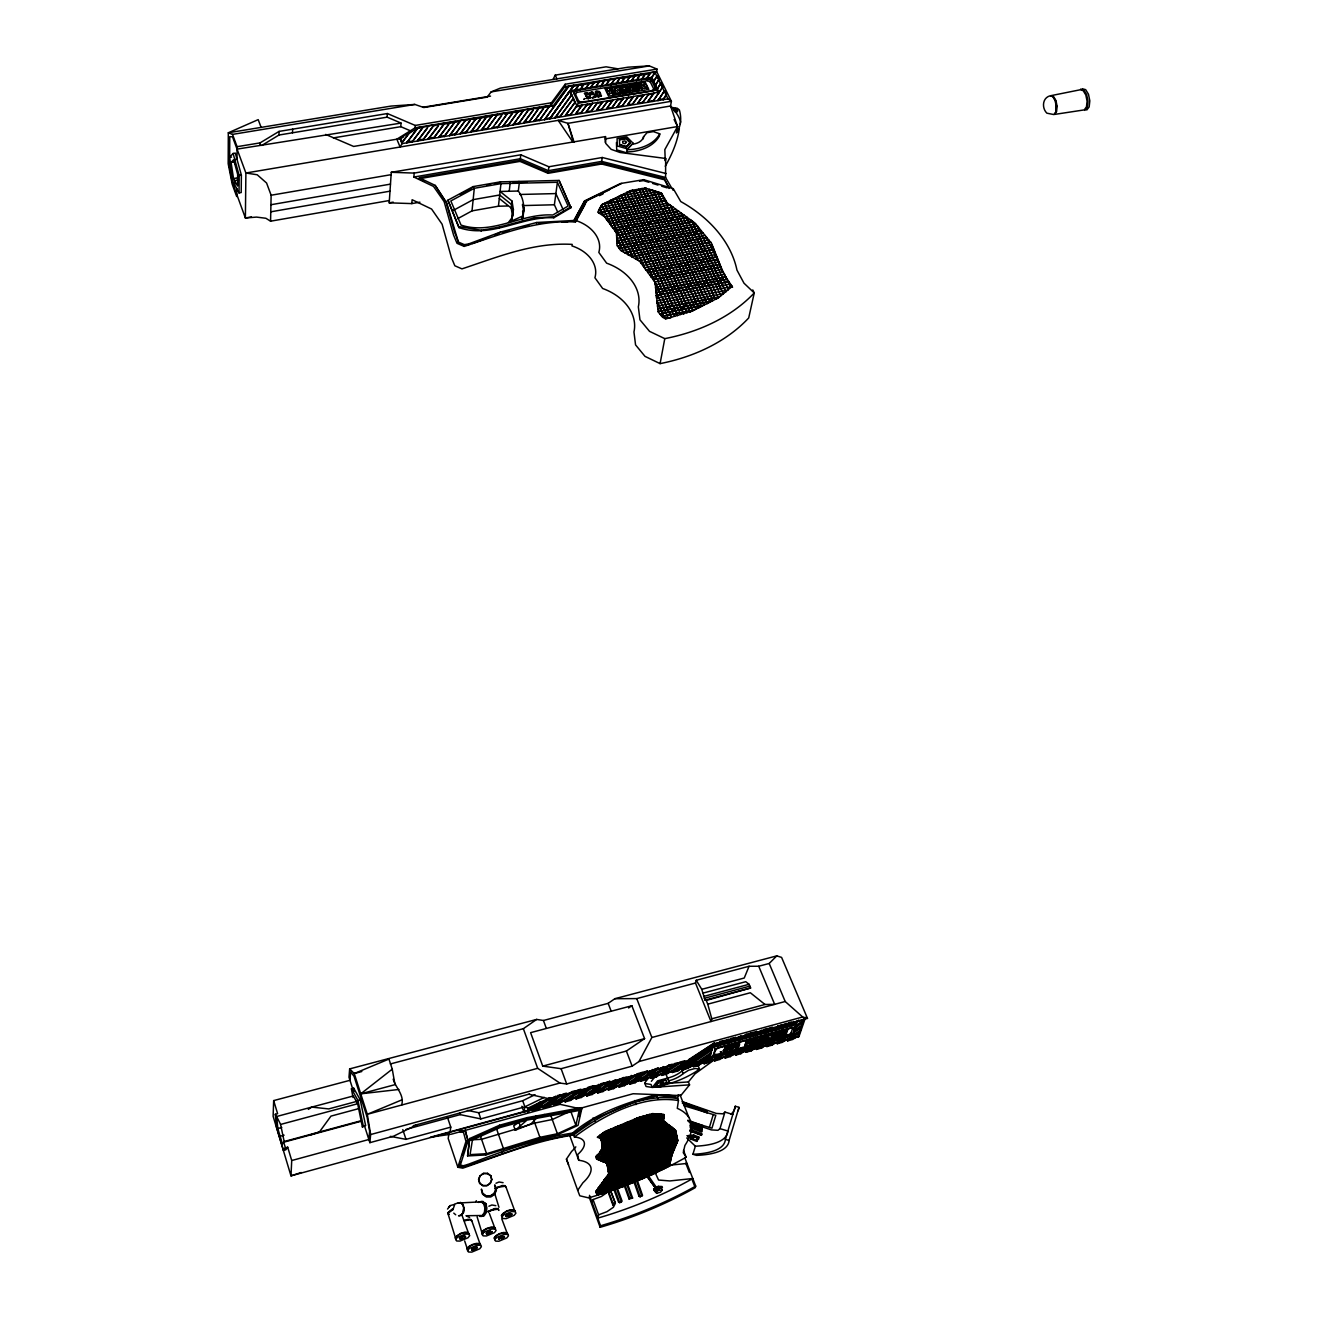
<?xml version="1.0" encoding="UTF-8"?>
<svg xmlns="http://www.w3.org/2000/svg" width="1318" height="1318" viewBox="0 0 1318 1318"><rect width="100%" height="100%" fill="white"/><g stroke="black" fill="none" stroke-linecap="round" stroke-linejoin="round"><path stroke-width="1.5" d="M234.604 184.784L234.637 180.615L238.459 179.973M234.752 163.794L234.785 159.544L236.993 159.181L237.075 146.693L232.528 134.387L228.311 132.772L228.179 163.712L232.232 184.306L236.696 196.547L236.762 188.342M239.019 192.922L239.168 175.508L233.105 153.465L235.312 153.102L241.375 175.129L241.21 192.543L239.019 192.922L232.924 181.703L229.283 157.485L233.105 153.465M772.167 1034.679C770.816 1036.063 770.091 1035.783 768.246 1035.833M755.165 1039.951L757.158 1038.419L757.932 1040.643M260.025 145.31L260.074 142.888L279.07 131.405L387.377 113.546L415.236 125.441L551.468 102.755L565.158 84.253L657.023 69.096L656.628 71.485L671.389 101.272L670.565 106L677.567 126.544L676.431 132.97C681.192 126.166 681.637 117.73 679.363 109.938L677.188 108.224L670.631 107.302M270.569 221.193L271.129 195.229L266.582 183.021L257.208 174.767L245.889 173.004L232.512 136.808L229.76 136.693L229.596 167.617L232.248 181.983L245.379 217.981L256.532 217.091L265.89 218.277L270.569 221.193L389.354 200.517M261.738 145.458L278.971 135.029L279.07 131.405M292.53 132.788L292.629 129.164M581.551 102.145L577.399 100.992L581.551 102.145L653.349 90.711L655.277 87.993L652.081 90.365M301.229 1172.509L290.981 1175.854L291.723 1160.532L368.809 1139.51L369.633 1131.388L367.063 1116.939L354.015 1076.229L350.637 1071.995L349.962 1080.315L273.666 1100.596L273.123 1116.28L290.981 1175.854L543.691 1106.56M696.777 1141.404L697.502 1138.126L693.696 1136.627L691.307 1136.759L690.616 1138.999L696.777 1141.404L697.502 1138.126M237.059 149.115L401.034 123.085L400.787 126.676L411.216 131.141M698.441 1138.225L698.375 1139.625L698.804 1137.039L693.713 1135.062L690.517 1135.226L690.154 1136.413L693.35 1136.248L698.441 1138.225L698.804 1137.039M689.858 1131.058L701.357 1135.342L701.67 1133.727L690.154 1129.444M690.204 1125.523L701.621 1129.79L701.934 1128.159L690.5 1123.908M701.357 1135.342L701.67 1133.727M701.621 1129.79L701.934 1128.159M682.114 1101.733L707.14 1111.568L684.042 1102.935M646.726 88.635C649.807 89.245 642.36 78.965 644.173 86.032M401.034 123.085L387.13 117.154L387.377 113.546M609.888 89.871L609.937 90.497M688.144 1137.055L692.625 1137.912L688.886 1135.441M419.931 202.181L411.826 203.598L389.205 202.84L391.281 172.296L605.489 136.594L605.703 143.365L611.157 149.346L620.02 152.476L665.672 158.473L665.574 177.469L672.065 188.655M400.194 138.192L401.842 143.118L409.832 132.195L400.194 138.192L402.056 143.613L400.095 147.006L396.85 139.197L353.636 146.446L325.661 134.42M417.987 127.714L406.735 142.838L417.987 127.714L423.325 126.825L412.122 141.932L423.325 126.825M415.236 125.441L415.055 127.846L396.85 139.197L400.145 139L403.357 136.99M615.358 92.408L615.522 93.957L616.692 93.43M411.826 203.598L412.122 199.726L431.596 209.051L442.107 224.225L451.448 257.636L454.842 265.775L461.943 268.872C497.693 257.043 533.576 242.117 572.193 244.39L571.979 245.922A35.471 26.047 8.3 0 1 594.912 277.752L602.639 288.477A50.331 37.514 8.9 0 1 633.958 331.971L635.556 344.888L645.013 356.371L660.087 363.62A180.105 130.68 9 0 0 748.706 317.951L754.242 292.942L752.759 289.927M585.554 203.615L575.406 222.001C536.475 219.678 500.263 234.588 464.183 246.417L457.016 243.303L453.59 235.131L444.133 201.621L433.523 186.415L413.885 177.04L414.182 173.086L520.791 154.799L548.865 166.76L602.26 157.501L666.249 173.564M434.001 125.029L422.847 140.12L434.001 125.029L428.663 125.918L417.493 141.026L427.361 128.307M712.692 1044.218L807.489 1018.386L781.59 957.395L776.78 955.88L614.863 998.715L608.158 1003.344L543.444 1020.494L536.657 1019.424L349.649 1068.898L348.99 1077.234L352.911 1089.525M428.663 125.918L416.587 128.736L406.554 134.996M444.644 123.266L433.556 138.324L444.644 123.266L439.322 124.139L428.202 139.214L438.037 126.528M439.322 124.139L433.935 125.836M455.27 121.487L444.248 136.528L455.27 121.487L449.965 122.376L438.91 137.418L448.664 124.749M669.182 187.469L664.058 178.655L601.782 163.004L548.206 172.328L520.149 160.368L419.19 177.749L435.171 185.377L446.11 202.198L455.072 233.846M588.866 97.367L585.587 95.67M460.575 120.597L449.586 135.622L460.575 120.597L465.88 119.724L454.908 134.733L465.88 119.724M446.11 202.198L435.171 185.377M447.939 200.171L458.994 227.619C491.284 238.871 521.467 215.954 553.807 217.783L570.908 207.75L559.079 180.434L500.428 181.851L473.08 186.612L447.939 200.171L458.994 227.619M476.441 117.961L465.551 132.937L476.441 117.961L471.169 118.834L460.229 133.826L469.883 121.207M455.715 234.835L458.746 243.27L446.209 201.193M416.867 1124.798L393.555 1136.198L369.864 1142.673L370.638 1134.551L367.31 1114.303L354.245 1073.544L349.649 1068.898M471.169 118.834L465.798 120.515M487.001 116.198L476.16 131.157L487.001 116.198L481.729 117.071L470.856 132.047L480.444 119.444M458.845 242.265L464.381 244.67L464.282 245.675L460.592 244.061M472.981 187.617L473.08 186.612M468.631 244.884L468.73 243.896L500.922 231.919L536.723 222.495L573.841 220.485L584.681 200.83L620.448 183.531L643.827 179.66M457.692 218.673L472.009 210.88L474.299 188.293L500.955 183.647L557.399 182.279L568.157 206.02L552.802 215.015C521.483 213.005 492.289 235.461 461.036 225.081L450.838 200.946L474.299 188.293M492.273 115.309L481.449 130.268L492.273 115.309L497.529 114.435L486.737 129.378L497.529 114.435M647.319 80.678L647.517 78.849L651.636 80.579L650.252 81.914L647.319 80.678L576.922 92.359L575.505 94.286L578.602 100.909M1055.866 111.766L1056.41 106.461L1055.224 100.662L1052.785 96.593L1050.018 95.835C1042.241 97.911 1041.698 108.175 1046.887 113.183L1053.807 114.551L1056.146 111.503L1055.537 100.728L1053.164 96.791M712.231 1049.952L711.835 1048.947L682.609 1068.585L683.004 1069.573L712.231 1049.952L712.61 1046.327L720.122 1042.538L719.727 1041.533L723.252 1040.577M481.218 231.293L481.317 230.304L499.308 227.075L534.515 217.832L553.939 216.795L571.04 206.761M492.026 128.489L502.784 113.562L508.04 112.689L497.314 127.599L508.04 112.689M502.784 113.562L497.446 115.226M518.518 110.943L507.842 125.82L518.518 110.943L513.279 111.816L502.586 126.709L512.01 114.172M500.313 182.856L500.428 181.851M472.009 210.88L498.435 206.218L500.955 183.647M499.209 228.08L499.308 227.075M500.922 231.919L495.123 235.016M523.74 110.069L513.114 124.93L523.74 110.069L528.979 109.196L518.369 124.057L528.979 109.196M401.693 1105.011C404.61 1095.011 395.68 1087.877 393.192 1079.162M509.704 182.625L509.819 181.62M509.209 191.258L510.115 183.433M739.365 1045.19C739.843 1047.892 732.759 1049.721 734.801 1046.047M511.994 201.044L513.394 209.611L512.57 216.597L511.186 208.046L511.994 201.044L500.082 191.472L518.32 191.028C524.482 199.38 524.828 210.023 522.241 219.727M513.394 209.611L511.417 221.49L512.982 213.104L511.582 204.554L499.687 194.982L473.146 199.644L453.392 210.353M539.408 107.45L528.864 122.277L539.408 107.45L534.185 108.323L523.608 123.167L532.933 110.679M424.429 181.291L419.108 178.754L520.033 161.373L520.149 160.368M413.885 177.04L520.313 158.737L520.791 154.799M518.831 182.395L518.962 181.406M518.32 191.028L519.259 183.202M662.707 87.004L652.97 101.404L662.707 87.004L660.862 83.265L657.072 89.229L655.227 85.505L659.016 79.558L657.171 75.834L653.399 81.782L651.586 78.091L655.293 72.029L651.718 77.301L569.903 90.843L549.771 118.768L573.857 85.472L568.717 86.313L544.565 119.641L568.717 86.313M534.185 108.323L528.88 109.987M524.02 207.717L522.043 219.595L523.592 211.209L522.455 204.389M549.82 105.704L539.326 120.515L549.82 105.704L544.614 106.577L534.103 121.404L543.362 108.933M452.832 1209.94L454.891 1204.026L457.593 1203.054L481.218 1201.818L483.722 1203.944L484.925 1207.98L484.398 1212.395L482.306 1215.493L466.374 1215.723M463.639 1208.227L463.129 1212.362L461.201 1215.245M534.383 218.837L534.515 217.832M551.468 102.755L551.155 105.143L415.055 127.846L416.587 128.736M536.591 223.483L536.723 222.495M571.666 94.599L554.993 117.895L571.551 95.39L569.903 90.843L573.264 90.81L569.887 90.975M520.033 161.373L548.074 173.317L548.206 172.328M520.313 158.737L548.354 170.681L548.865 166.76M764.242 1037.266L762.463 1038.452M560.298 116.215L573.429 98.356L560.298 116.215L555.092 117.088M565.158 84.253L564.845 86.626L551.155 105.143L553.247 105.918L566.921 87.4L568.602 87.12M565.504 115.341L575.192 102.129L565.504 115.341L570.71 114.468L578.454 103.232L656.38 90.217L658.918 92.968M557.662 212.05L554.384 204.768L557.399 182.279M553.807 217.783L553.939 216.795M559.079 180.434L570.908 207.75M571.551 95.39L569.804 91.634L573.857 85.472L549.771 118.768L569.903 90.843L572.819 91.222L578.454 103.232M570.71 114.468L576.971 105.918L569.903 90.843M584.138 83.775L580.085 89.937L584.138 83.775L573.758 86.263M575.9 113.595L582.144 105.045L575.9 113.595L581.09 112.722L587.301 104.188L581.09 112.722M584.401 93.446L586.164 93.792M584.022 99.476L584.895 98.422L583.825 99.377M584.517 93.249L588.405 93.166L589.772 96.115M586.032 96.461L587.169 96.214M588.339 98.685L586.213 98.372M587.12 97.977L588.882 97.301M585.571 95.736L587.564 94.188M589.162 83.726L594.402 82.078L591.354 86.889M586.263 111.849L592.474 103.315L586.263 111.849L591.436 110.976L597.631 102.458L591.436 110.976M588.767 97.614L586.741 97.944M589.377 94.945L590.382 96.889M589.953 96.527L590.217 97.927M645.309 87.779L645.441 86.757L646.71 88.701M595.884 96.016L595.917 97.219L592.079 97.73L594.056 96.889M591.798 92.013L593.281 92.425L590.662 93.875L594.039 93.973L595.967 95.736M592.079 97.73L593.874 97.631M575.406 222.001L586.708 200.369L621.717 183.433M595.505 93.018L596.56 95.176M595.39 93.034L595.472 91.535M663.827 1117.895L599.476 1135.655L663.761 1117.713L663.629 1119.295L597.894 1137.45M664.025 1116.494L602.507 1133.645L664.025 1116.494L664.223 1115.077L606.049 1131.305M597.12 91.074L599.426 91.486L600.365 93.199M599.525 81.238L595.505 87.383L599.525 81.238L604.649 80.382L600.629 86.527L604.649 80.382M598.767 92.062L596.906 91.963M598.949 96.049L596.51 92.458M596.609 110.119L602.771 101.601L596.609 110.119L601.782 109.246L607.928 100.728L601.782 109.246M599.13 92.952L599.987 94.682M600.019 94.814L599.855 96M448.894 1133.612L448.186 1138.488L457.857 1167.254L462.799 1168.16C499.275 1155.622 535.24 1140.63 573.676 1135.029C601.898 1113.875 641.339 1092.54 677.699 1098.602L678.457 1100.546L677.287 1108.356A120.927 45.339 -21.2 0 1 684.915 1145.424L683.251 1152.657L686.134 1157.237A179.759 69.096 -21.4 0 1 588.569 1197.864L579.772 1195.788L577.696 1190.335L566.443 1159.099L571.584 1151.454A47.448 18.155 -20.9 0 0 575.834 1146.858M573.692 221.473L584.681 200.83M601.321 96.247L600.382 93.133M450.031 1132.244L450.772 1127.121L447.494 1117.417M586.477 201.934L586.708 200.369M608.405 90.711L606.692 89.673L607.219 91.37M614.863 78.701L610.86 84.83L614.863 78.701L609.756 79.541L606.725 84.352M606.939 108.373L613.068 99.871L606.939 108.373L612.096 107.516L618.191 99.015L612.096 107.516M609.657 93.331C609.311 92.59 609.41 98.026 607.219 91.304M609.888 89.921L610.547 89.047M611.486 92.655L613.381 94.55L610.531 89.113M611.107 87.878L605.061 88.833L608.554 96.214L614.633 95.143L611.124 87.828M612.129 87.696L618.29 86.626L621.799 93.99L615.638 95.028L612.129 87.647L618.29 86.626M548.354 170.681L601.667 161.406L602.26 157.501M605.242 142.344L605.489 136.594M548.074 173.317L601.634 164.009L601.782 163.004M677.699 1098.602L678.292 1094.665M615.325 92.804L615.292 90.958M615.967 87.878L614.814 89.13M616.462 90.58L617.532 91.519M616.593 93.183L619.213 92.82M599.871 208.195L602.952 215.048L599.871 208.195L598.883 209.99L664.569 198.227M622.047 81.815L625.045 77.021L580.612 85.126M620.811 92.688L616.478 88.191M601.7 204.933L611.519 226.136M617.236 106.643L623.332 98.158L617.236 106.643L622.376 105.786L628.439 97.301L622.376 105.786M621.075 83.149L625.045 77.021M620.762 92.968L619.394 92.935M622.327 90.711L620.959 88.075M602.342 214.57L667.386 203.302L661.57 193.219L644.963 188.112L630.828 190.533L601.881 204.619L597.729 212.214L604.764 216.877L669.989 205.015L667.106 205.526M622.64 89.196C621.289 87.021 627.368 87.4 621.701 87.054M603.726 215.477L616.445 232.825L614.962 230.617L687.288 217.486L614.962 230.617M622.87 93.825L619.361 86.461L624.518 85.604L628.06 92.968L622.887 93.776M623.249 90.645L623.678 91.552M624.798 90.299C621.734 89.525 626.857 88.059 626.363 91.173M457.857 1167.254L465.962 1141.404L463.557 1132.524L459.62 1131.536M607.219 202.016L633.019 257.372M624.122 91.766C625.951 92.54 622.294 91.09 622.656 89.146M623.628 92.342L625.819 92.326M606.461 219.183L672.872 207.091L606.461 219.183L608.142 221.506L675.722 209.315L718.343 297.852L715.559 299.137L670.417 205.328L715.542 299.285M626.38 91.107L625.803 92.375M661.554 1094.665L675.541 1095.999L676.019 1097.235L658.028 1095.522L635.144 1101.782L593.446 1119.229L573.116 1134.254L539.161 1141.24L463.804 1167.007L459.966 1166.298L459.998 1162.097M627.665 86.098L630.037 87.894M459.966 1166.298L468.071 1140.778L465.139 1130.267L468.071 1140.778M630.136 76.18L626.182 82.293L630.136 76.18L635.227 75.34L632.228 80.118M610.992 200.056L657.402 191.785L661.043 192.906L712.725 300.718L658.11 311.592L711.358 301.278M629.065 90.777L627.154 86.691M630.317 91.156L629.394 88.751L632.393 91.041M629.098 92.787L625.572 85.423L631.388 84.451L634.93 91.815L629.114 92.738M630.218 86.626L630.004 85.505L630.992 85.983M627.516 104.913L633.563 96.445L627.516 104.913L632.64 104.056L638.67 95.588L632.64 104.056M612.804 199.298L645.54 269.3M629.015 90.86L630.317 91.09M609.872 223.665L678.638 211.242L609.872 223.665L613.265 228.294L684.404 215.411L613.265 228.294M630.416 88.224L630.218 86.56M611.486 225.889L681.488 213.467M639.345 90.168L636.264 90.019C629.707 76.46 639.312 92.622 636.347 87.598M635.77 86.494L635.045 84.929M618.389 196.58L674.536 316.304M626.297 146.858L630.334 142.641L626.066 138.324L619.46 139.461L619.575 144.898L626.297 146.858L630.334 142.641M619.361 195.987L652.081 190.303M636.264 90.019L637.187 90.415M627.253 148.852L617.318 145.952L617.071 138.538L626.791 136.858L633.101 143.217L627.253 148.852L626.627 152.806L616.709 149.906L616.445 142.492M469.719 1138.521L467.577 1155.952L485.798 1154.947L539.606 1138.455L557.432 1134.782L578.042 1125.358L581.749 1108.899L581.287 1107.647L527.085 1117.648L499.538 1125.226L469.719 1138.521L467.577 1155.952M637.698 84.368C634.288 84.138 641.273 89.805 637.253 89.443M640.301 74.5L636.347 80.612L640.301 74.5L645.375 73.66L641.438 79.772L645.375 73.66M639.263 90.003L638.933 86.807M616.495 232.973L690.154 219.727M637.764 103.183L643.761 94.731L637.764 103.183L642.887 102.326L648.868 93.875L642.887 102.326M616.643 237.224L623.546 251.936M643.761 86.197C638.093 79.657 642.805 91.321 645.243 87.894M616.692 238.36L695.624 223.961M623.958 193.878L680.747 314.524M616.956 243.468L699.364 228.525M626.758 151.932A40.973 28.732 9.2 0 0 659.379 136.034L659.758 133.843A41.006 28.732 9.2 0 1 627.104 149.725L633.101 143.217M629.74 191.753L646.808 188.54L627.681 192.066M621.289 250.634L704.982 235.395M646.512 78.932L650.433 72.82L655.293 72.029M647.995 101.47L653.959 93.034L647.995 101.47L653.102 100.613M651.586 78.091L569.804 91.634L573.857 85.472M643.266 138.802L643.629 136.611L647.006 132.69L653.399 131.602L659.758 133.843M635.622 189.71L692.955 310.751L665.919 318.89L662.723 317.358L658.143 311.888L655.095 282.299L639.543 261.112L620.663 250.436L617.022 245.445L616.478 232.676M655.227 85.505L659.016 79.558M679.363 128.472C677.419 141.982 671.966 154.453 665.26 166.266M657.171 75.834L654.305 80.497M638.769 189.182L695.822 309.17L694.009 310.092L661.9 316.386L659.939 313.865L704.306 304.87L649.099 189.232L652.097 190.154M628.291 254.819L604.451 203.236L628.258 254.802L708.771 239.843M657.072 89.229L660.862 83.265M664.552 90.728L658.061 100.547L664.552 90.728L666.397 94.468L663.168 99.69L666.397 94.468M645.095 188.161L646.808 188.54M635.358 258.723L712.066 244.654M638.884 260.733L713.038 247.141M653.085 190.451L707.091 303.568L653.085 190.451L657.056 191.687L709.941 302.003L707.123 303.437M642.657 265.544L714.999 252.084M644.42 267.752L715.971 254.572M665.672 158.473L665.26 160.812L664.832 149.593L677.567 126.544L674.091 119.51M669 188.458L664.058 178.655M663.201 196.036L600.431 207.255L601.733 204.784M649.626 274.869L718.953 261.903M680.22 124.007L680.615 121.783A51.946 36.443 9.4 0 0 670.598 106.181M654.964 281.986L722 269.515M673.004 190.253L673.284 188.688L643.53 179.61M655.804 289.976L725.971 276.862L655.804 289.976L655.557 287.308L724.686 274.276M656.051 292.662L727.305 279.185L656.051 292.662L655.952 291.608L668.177 317.819M656.298 295.347L728.623 281.64L656.298 295.347L656.512 298.165L729.974 284.095C739.678 296.616 718.705 268.065 721.457 268.213L711.572 243.435L695.047 223.088L667.419 203.153M657.072 303.404L727.833 290.075M657.435 306.089L723.516 293.617M659.939 313.865L702.692 305.677M680.862 213.005L720.88 295.677M661.9 316.386L694.009 310.092M772.2 1035.025L771.228 1037.892M660.087 363.62L664.783 338.644A181.95 130.993 9 0 0 754.242 292.942L743.978 283.172L736.96 270.108A127.401 93.512 9.4 0 0 680.763 201.555L673.284 188.688M670.236 314.656L615.621 197.799L671.389 317.341L665.162 318.528L671.389 317.341M550.018 1097.63L532.11 1109.855L532.472 1110.86L550.38 1098.652L550.018 1097.63L527.925 1108.109L527.348 1111.156L523.905 1111.98L524.877 1106.84L522.719 1100.711L535.042 1094.698M697.519 226.103L616.808 240.98L697.519 226.103L728.36 289.532M537.414 1105.258L537.052 1104.253L540.034 1102.21L540.396 1103.232L527.777 1111.832L527.925 1108.109L524.877 1106.84L480.806 1118.9L460.18 1114.616L406.059 1129.361M686.942 312.893L629.51 191.176M691.093 311.575L718.442 297.802L732.281 286.303M705.987 236.597L730.831 287.489M615.045 89.888L615.341 91.354M698.655 307.737L641.948 188.49L698.655 307.737L701.473 306.303M701.308 305.941L645.112 188.013M720.798 267.06L653.118 279.614L720.897 267.043M723.236 271.854L655.277 284.77L655.095 282.299M732.116 286.533L656.759 300.85M738.706 1044.202L737.767 1046.887L735.444 1047.448M575.867 1125.292L579.195 1110.464L527.085 1120.102L500.247 1127.483L472.437 1139.889L470.065 1154.617L486.54 1153.711L539.902 1137.335L557.382 1133.744L575.867 1125.292L570.694 1111.09M579.228 1116.791L581.287 1107.647M595.818 1191.653L597.054 1189.94L655.985 1172.69L669.643 1125.605L601.848 1144.584L604.863 1131.701L602.507 1133.645M600.678 1160.565L608.109 1130.234L600.761 1160.746L677.386 1138.966L677.716 1140.35L602.672 1161.504L677.716 1140.35M592.227 1202.889L593.051 1199.561L601.42 1196.447L607.779 1192.065M670.335 1165.145L600.333 1185.047L597.927 1194.388L603.858 1192.806L621.107 1124.995M597.993 1194.569L600.398 1185.228L670.565 1165.227L669.841 1164.041L601.535 1183.449L669.906 1164.206M624.337 1123.644L606.939 1191.999L600.909 1193.976L604.402 1179.61L603.99 1180.401L670.467 1161.537L603.99 1180.401M617.878 1126.346L607.631 1167.88L674.519 1148.966L607.565 1167.715M593.051 1199.561L598.586 1214.817L597.746 1218.129A174.882 65.933 -21.5 0 0 692.79 1178.523L669.808 1180.944L658.572 1180.038L655.145 1172.608M604.254 1191.637L603.858 1192.806M684.8 1157.814L695.706 1186.101L695.229 1187.683A174.997 65.472 -21.5 0 1 600.135 1227.305L600.53 1225.773L589.492 1195.327M630.795 1120.943L612.969 1190.006L609.954 1191.011L627.483 1122.606M640.268 1117.697L637.072 1118.323L618.982 1188.029L615.967 1189.017L634.024 1119.592M613.348 1204.454L613.068 1205.542L608.702 1193.63L608.982 1192.543L613.348 1204.454L614.781 1201.604L610.547 1190.484M637.187 1118.059L618.982 1188.029M621.997 1187.04L640.35 1116.972L621.997 1187.04L625.045 1185.854L643.431 1116.115L625.029 1185.525M626.149 1185.393L596.56 1193.647L628.142 1184.569L646.528 1115.259L649.626 1114.418L631.223 1183.284L634.304 1181.999L652.707 1113.595L638.719 1117.417L605.176 1131.454L597.318 1137.236C606.214 1138.95 602.59 1153.003 596.115 1156.413M634.238 1181.834L652.707 1113.595L664.19 1114.616L663.399 1120.827L599.987 1138.208L663.432 1120.679L675.64 1130.514L599.657 1151.85L675.574 1130.35M637.385 1180.73L655.491 1113.842L637.385 1180.73L596.148 1192.526L635.638 1181.455M643.497 1177.979L661.043 1114.336L643.563 1178.16L640.482 1179.445L658.275 1114.089L663.827 1114.583L646.644 1176.875L595.967 1191.505M696.234 980.279L701.769 989.324L705.064 1000.164L706.25 1000.444L707.766 1004.168L711.802 1018.814L711.012 1021.532L695.492 983.03L696.234 980.279L749.069 966.275L758.723 966.242L769.185 963.474L776.78 955.88M649.659 1175.409L664.667 1121.684L649.725 1175.59L652.805 1174.305L666.99 1123.447L601.354 1141.866L667.04 1123.677M655.985 1172.69L669.363 1125.391M659.329 1170.779L598.075 1188.21L659.181 1171.01L671.669 1127.154M662.344 1169.428L673.893 1128.735L662.344 1169.428L664.898 1168.127L599.245 1186.81L598.141 1188.375M677.205 1137.912L598.767 1159.807L677.007 1137.17L668.72 1166.183L665.541 1167.814L675.854 1131.585L598.339 1153.547M801.789 1024.086L803.65 1018.682L804.029 1019.77L795.051 1027.002L715.246 1048.799L712.61 1046.327L709.908 1057.81L698.837 1065.224L693.565 1066.674L693.186 1065.685L710.287 1054.202L710.682 1055.191L693.565 1066.674M715.246 1048.799L712.758 1057.151L709.908 1057.81L793.518 1034.91L796.698 1023.394M745.988 1040.231L790.718 1028.024L794.507 1028.6L792.546 1028.551L790.981 1033.147L788.411 1034.861L716.448 1054.565L715.888 1056.295L713.219 1055.603L715.921 1049.457L714.784 1050.347L718.475 1047.744L744.225 1040.709M689.248 1122.524L711.407 1129.905L717.981 1130.317L719.99 1128.636L727.882 1131.025A170.829 41.632 18.5 0 1 695.36 1146.199L692.922 1154.271L696.497 1155.359A171.076 41.22 18.5 0 0 729.101 1140.465L738.97 1107.351L735.279 1106.23A170.17 42.851 18.5 0 1 730.93 1114.237M719.99 1128.636L724.949 1112.079L732.824 1114.468M692.922 1154.271A171.043 41.22 18.5 0 0 725.394 1139.345L735.279 1106.23M721.572 1051.682L720.221 1051.83L721.391 1051.797M709.397 1127.401L713.269 1114.55L715.806 1115.325L711.951 1128.175L687.897 1120.992M693.35 1136.248L693.713 1135.062M690.616 1138.999L693.004 1138.884L693.696 1136.627M724.192 1049.523C724.076 1048.502 730.04 1047.612 724.636 1047.448M728.211 1047.48L727.865 1048.766M727.882 1049.079L727.075 1050.018M731.358 1045.52L730.04 1046.13M734.999 1045.882L735.131 1044.976M735.477 1047.513L737.075 1044.4M739.431 1045.026L739.645 1043.708L737.388 1043.856M744.917 1045.932L746.548 1040.792C765.099 1032.323 738.986 1057.695 746.565 1040.874L752.792 1039.177M746.021 1044.976L746.779 1042.752M747.273 1043.592L745.988 1044.91M748.064 1041.236L748.805 1042.653L749.909 1041.352M749.53 1042.917L747.784 1043.592M750.815 1040.38L751.787 1040.182L749.744 1043.938M749.777 1044.004L749.942 1042.736M750.683 1043.872L751.046 1042.176M752.199 1044.021L753.814 1038.798L760.124 1037.085L758.493 1042.291L752.166 1043.938M754.588 1040.775L755.132 1039.869M755.016 1040.017L753.863 1041.83M755.543 1041.22L756.631 1040.792L755.807 1040.429M752.858 1042.999L757.125 1041.912M766.516 1035.338L764.868 1040.561L759.58 1042.011L761.211 1036.788L766.532 1035.421L761.211 1036.788M760.98 1039.82L761.211 1040.792L763.468 1040.248M761.129 1039.605L761.639 1037.76M762.035 1039.49L762.002 1040.363L763.089 1039.902M762.43 1038.386L762.199 1039.227M761.87 1040.281L762.282 1038.749M764.391 1037.184L765.297 1036.64L762.825 1037.068M763.484 1040.314L764.901 1038.123L763.007 1038.584M767.587 1035.042L765.939 1040.264L771.854 1038.568L773.551 1033.427L767.587 1035.042L773.584 1033.493M768.213 1035.75L767.092 1038.848M767.076 1039.243L768.279 1037.958M768.674 1037.414L770.552 1038.37M774.622 1036.113L774.309 1037.052L775.083 1033.856M777.702 1036.261L775.116 1037.151M776.22 1034.3L775.972 1035.207M777.851 1033.856L775.742 1036.558L775.956 1035.124M778.46 1035.371L779.416 1032.356L777.653 1033.79M779.861 1036.376L781.59 1031.22L787.769 1029.539L781.623 1031.302L779.861 1036.376L786.055 1034.762L787.769 1029.539M781.936 1032.389C782.941 1030.132 783.716 1034.63 784.902 1031.796M781.327 1034.35L781.014 1035.619L782.118 1031.978M781.969 1034.992L782.233 1034.02M783.09 1031.665L783.502 1032.637M784.226 1033.674L782.266 1034.103M782.925 1034.35L783.864 1034.086M784.935 1031.862L786.451 1030.66M786.582 1031.22L784.968 1034.597L784.902 1033.345M786.418 1031.368L786.055 1032.95M795.051 1027.002L792.184 1035.404L793.518 1034.91L793.106 1033.938M793.996 1031.302L800.883 1026.722L801.295 1027.71L794.408 1032.291L794.902 1028.666L795.314 1029.655L802.201 1025.058L802.695 1021.434L795.808 1026.03L796.22 1027.002L803.123 1022.406M800.883 1026.722L798.576 1035.602L792.761 1039.457L787.587 1040.874L787.176 1039.902L799.07 1031.994L798.576 1035.602M786.335 1036.409L776.829 1042.752L777.241 1043.724L782.414 1042.307L800.388 1030.346L801.295 1027.71M797.291 1037.134L798.955 1036.574L805.578 1017.364M462.239 1154.865L467.626 1139.493M732.429 1046.937L729.216 1046.871M490.181 1183.169L491.762 1179.363M480.032 1175.607L478.549 1179.396L479.67 1183.399L482.833 1185.722L486.935 1185.722L490.378 1183.383L491.845 1179.594L490.724 1175.59M478.632 1179.626L480.23 1175.854M707.156 1111.074L683.778 1103.1M749.069 966.275L744.242 978.022L701.769 989.324M590.233 97.878L588.339 98.751M778.444 1035.305L777.735 1036.327M691.934 1138.587L692.691 1136.973M553.016 79.475L555.207 75.142L606.082 66.823L617.977 68.833M633.612 1180.879L638.983 1196.233L640.169 1196.826L642.476 1195.228L637.154 1179.874M624.287 1185.656L629.114 1199.067L629.674 1197.98L632.607 1198.062L627.829 1184.651M613.595 1188.704L618.554 1202.098L619.74 1202.691L622.063 1201.093L617.154 1187.683M370.638 1134.551L559.853 1083.05L566.691 1083.989L632.146 1066.147L638.966 1061.534L651.866 1037.497L785.198 1001.499L802.678 1016.985L807.489 1018.386M646.232 1175.64L657.435 1190.681L658.011 1189.742L647.83 1174.981M775.791 1035.141L776.582 1033.23L775.116 1033.938M731.292 1049.095L728.936 1049.655L729.727 1049.128M763.122 1039.968L763.419 1038.798M781.936 1034.91L780.981 1035.553M755.593 1039.358L757.553 1038.815M577.696 1190.335L582.918 1182.757A47.777 17.809 -20.9 0 0 578.734 1160.268L577.663 1154.535A34.762 13.213 -21 0 0 574.401 1136.989L573.676 1135.029M730.996 1046.047L730.123 1046.92M730.221 1046.657L731.358 1046.657M361.05 1120.745L284.177 1141.52L282.447 1143.975L277.818 1128.554L276.665 1116.494L353.158 1096.016M646.644 78.141L650.433 72.82M631.388 80.662L635.227 75.34M601.535 95.901L598.125 96.873L595.802 93.809M619.954 77.861L615.967 83.99L618.867 79.986M273.666 1100.596L277.604 1113.661L275.314 1114.27L276.566 1127.335L283.485 1150.449L285.396 1147.83L287.703 1147.204L291.723 1160.532M753.352 1042.274L752.94 1043.213M605.868 84.896L609.756 79.541M287.703 1147.204L285.792 1149.823L283.485 1150.449M589.278 82.919L585.241 89.08L588.19 85.06M590.48 87.433L594.402 82.078M575.043 89.986L579.014 84.616M574.945 90.794L577.91 86.757M454.364 1204.438L450.048 1205.657L447.527 1209.067M448.005 1213.071L452.519 1209.413M461.91 1214.982L468.664 1233.681L467.676 1232.363L464.529 1232.264L460.41 1233.434L455.353 1237.487L447.906 1213.367L452.552 1209.611M448.73 1207.453L450.048 1205.657M601.601 1183.613L602.804 1182.015L670.154 1162.871M605.193 1178.803L670.763 1160.186L605.143 1178.621L606.412 1177.188L671.06 1158.851M607.549 1175.392L671.356 1157.501L607.614 1175.574C611.14 1174.041 605.324 1160.664 607.021 1164.173L676.332 1144.617M475.749 1201.555L476.375 1200.731M511.812 217.997L508.468 222.445L522.472 216.103M495.584 123.777L501.515 115.918M1084.928 110.382L1087.317 107.219L1087.993 101.173L1086.642 94.583L1083.824 89.97L1080.612 89.113M465.023 1237.8L465.336 1236.07L461.811 1236.235L459.57 1238.475L460.196 1239.184M1086.757 110.053L1089.162 106.89L1089.821 100.843L1088.487 94.253L1085.67 89.657L1082.44 88.8M657.023 69.096L649.313 65.9L628.06 67.185L500.28 88.158L491.153 91.898L487.182 97.104L423.852 107.532L414.824 104.435L391.034 106.083L228.311 132.772L258.196 119.641L261.129 127.401M468.187 1249.859L467.198 1248.574L468.747 1246.564L472.206 1244.587L476.276 1243.418L479.39 1243.5L480.345 1244.802L471.926 1221.226L471.02 1220.007L468.005 1219.743M482.783 1233.697L481.828 1232.379L483.393 1230.337L486.886 1228.36L490.971 1227.19L494.085 1227.289L495.041 1228.607L489.34 1213.367M471.976 1250.238L472.091 1248.607L477.067 1247.174L475.188 1249.761M471.547 1249.662L473.788 1247.882L477.429 1247.965M488.022 1234.109L486.012 1233.368L488.385 1231.473L492.207 1231.589L487.808 1233.697M501.598 1214.998L506.722 1210.912L510.824 1209.759L513.938 1209.875L514.86 1211.226L506.145 1187.502L505.041 1186.068L502.24 1185.936M506.409 1216.712L505.815 1215.987L508.204 1214.076L511.944 1214.422M505.997 1216.102L511.532 1213.812M502.158 1238.426L498.501 1238.656L504.201 1236.284L502.29 1238.871M499.39 1237.866L499.11 1239.348M401.908 142.311L409.832 132.195M648.571 1077.959L644.667 1082.935L646.034 1086.477L652.179 1087.416L689.561 1084.846L688.408 1081.93L695.031 1073.824L714.751 1059.524M651.356 1081.304L655.623 1075.9M689.561 1084.846L680.78 1095.571L633.101 1093.742L579.245 1108.586L560.101 1104.336L451.497 1134.139L430.376 1137.22L532.587 1109.212M729.249 1046.953L729.431 1046.607A11.582 4.547 -22.4 0 0 730.007 1046.064M746.812 1042.818L748.262 1041.154M662.147 1190.17L660.466 1192.197L656.595 1193.301L655.079 1189.874L658.506 1187.946L661.339 1188.078L662.147 1190.17L659.297 1190.039L655.87 1191.983M761.672 1037.843L762.99 1036.854M353.323 1095.966L357.656 1103.743L362.368 1126.956L365.564 1125.292L360.226 1099.822L353.718 1088.207L351.445 1088.816L352.977 1097.482M362.368 1126.956L365.564 1125.292M520.528 1126.709L518.962 1122.277L513.707 1125.803L515.272 1130.234L526.261 1120.712M536.854 1117.812L531.105 1123.793L515.272 1130.234M231.078 162.394L233.632 159.742L237.668 174.404L237.569 186.019L233.517 178.556L231.078 162.394L235.148 161.719M732.857 1047.695L731.243 1048.766M749.283 1043.23L747.949 1043.84M737.124 1043.889L735.312 1044.894M673.696 110.663L675.524 108.719M733.467 1047.826L733.385 1046.459M757.85 1041.994L757.718 1039.589M724.949 1112.079L722.939 1113.825L716.366 1113.446L682.79 1101.799M398.942 1089.459L360.753 1093.825L392.253 1069.145L388.942 1059.062L354.245 1073.544L361.824 1071.518M733.236 1048.189L731.325 1049.161M459.537 1165.03L463.376 1165.738L467.61 1164.552C501.812 1151.537 536.344 1138.703 572.655 1133.002C596.131 1112.87 626.198 1102.738 655.656 1094.813M574.401 1136.989C602.623 1115.835 642.08 1094.5 678.457 1100.546M599.542 1135.819L601.321 1134.287L600.415 1138.093M736.268 1044.136L737.849 1043.691M724.653 1047.53L728.08 1046.706M390.359 1063.955L523.361 1028.683L536.657 1019.424M628.571 1007.99L631.866 1005.733L644.584 1038.633L626.38 1051.039L561.106 1068.7L542.736 1066.114L530.61 1032.653L631.866 1005.733M529.078 1109.674L535.503 1105.291M542.456 1105.028L537.563 1108.356L537.925 1109.377L532.472 1110.86M548.963 1100.579L553.857 1097.251M537.925 1109.377L555.85 1097.153L555.488 1096.148M543.378 1107.878L561.32 1095.67L560.941 1094.648L543.016 1106.856L543.378 1107.878L548.832 1106.379L566.773 1094.171L566.394 1093.166L562.77 1094.154M551.731 1103.15L556.608 1099.822M561.501 1096.494L564.763 1094.27M575.472 1090.678L571.847 1091.666L553.906 1103.874L554.268 1104.879L559.705 1103.397L577.663 1091.189L577.284 1090.184L580.909 1089.195M554.268 1104.879L572.21 1092.688L577.663 1091.189M581.09 1089.805L564.763 1100.892L565.142 1101.897L570.562 1100.415L588.52 1088.223L588.141 1087.218L593.561 1085.735L593.94 1086.74L575.982 1098.932L575.604 1097.927L593.561 1085.735M565.142 1101.897L583.1 1089.706L588.52 1088.223M578.355 1093.858L583.248 1090.53M481.185 1174.832L483.475 1173.284L487.644 1173.498M481.268 1175.063L483.558 1173.514M490.296 1183.136L486.853 1185.492L482.75 1185.492M582.655 1095.324L585.917 1093.116M592.457 1088.684L597.351 1085.357M575.982 1098.932L581.386 1097.449L599.361 1085.258L598.982 1084.253M586.79 1095.966L604.764 1083.775L604.385 1082.77L586.428 1094.961L586.79 1095.966L592.194 1094.484L610.168 1082.309L609.789 1081.287L606.198 1082.276M595.093 1091.255L599.987 1087.943M604.896 1084.615L609.789 1081.287M615.572 1080.826L615.193 1079.821L597.202 1091.996L597.581 1093.001L615.572 1080.826L624.172 1077.366M609.13 1086.098L615.671 1081.666M597.581 1093.001L602.969 1091.535L620.959 1079.343M591.041 1093.578L607.977 1089.047L624.337 1077.976M607.977 1089.047L608.339 1090.052L626.347 1077.877L631.734 1076.411L631.338 1075.406M621.519 1082.045L626.429 1078.717M608.339 1090.052L613.727 1088.586L631.734 1076.411M635.078 1075.043L618.702 1086.098L619.081 1087.103L624.452 1085.637L642.459 1073.462L642.08 1072.473L635.523 1076.888M619.081 1087.103L637.105 1074.944L642.459 1073.462M624.452 1085.637L624.073 1084.632L628.983 1081.32M629.806 1084.17L647.83 1071.995L647.435 1071.007L629.427 1083.165L629.806 1084.17L635.144 1082.704L653.184 1070.545L652.789 1069.541L647.879 1072.852M638.044 1079.491L641.322 1077.284M640.499 1081.238L658.522 1069.079L658.143 1068.074L640.103 1080.233L640.499 1081.238L645.82 1079.771L663.86 1067.613L663.481 1066.608L660.203 1068.832M650.367 1075.455L655.277 1072.144M672.361 1064.186L668.803 1065.158L650.779 1077.317L651.158 1078.305L656.479 1076.855L674.536 1064.697L674.141 1063.708L677.683 1062.736M651.158 1078.305L669.198 1066.163L674.536 1064.697M662.657 1071.435L667.583 1068.124M677.814 1063.346L661.405 1074.401L661.801 1075.389L667.106 1073.939L685.162 1061.781L684.767 1060.792L679.462 1062.242L679.857 1063.247L661.801 1075.389M688.391 1059.804L714.405 1042.983L714.817 1043.988L672.411 1072.473L672.015 1071.485L714.405 1042.983M679.001 1068.898L685.722 1064.384M690.764 1060.99L697.486 1056.476M702.527 1053.098L705.888 1050.841M672.411 1072.473L677.716 1071.023L720.122 1042.538L714.817 1043.988M685.805 1064.582L679.017 1068.947L713.005 1047.316L728.557 1039.128M723.203 1043.428L723.598 1044.433L730.732 1039.638L725.427 1041.088L718.294 1045.866L717.898 1044.877L714.372 1045.833M691.209 1064.911L696.168 1061.583M683.004 1069.573L688.293 1068.124L711.456 1052.571M728.492 1041.994L735.609 1037.217L736.021 1038.205L728.887 1042.983L728.492 1041.994L724.966 1042.95M703.186 1061.056L707.931 1057.876M738.047 1037.678L740.897 1035.767L741.309 1036.755L734.175 1041.55L733.764 1040.545M726.086 1046.986L724.884 1047.283M713.203 1056.443L703.713 1062.786L704.109 1063.774L709.381 1062.341L720.452 1054.927M735.526 1040.067L739.052 1039.111L746.186 1034.333L756.73 1031.467L757.125 1032.455L749.991 1037.233L749.58 1036.245L756.73 1031.467M704.109 1063.774L715.18 1056.361M748.608 1034.811L751.458 1032.9L751.853 1033.889L746.581 1035.322L739.447 1040.1L739.052 1039.111M712.148 1059.227L708.985 1061.352L709.381 1062.341M715.312 1057.118L718.475 1054.993M751.853 1033.889L744.719 1038.666L744.324 1037.678M723.73 1053.56L714.241 1059.903L714.636 1060.891L719.875 1059.458L730.963 1052.044L730.551 1051.056M714.636 1060.891L725.707 1053.477L725.312 1052.489M759.119 1031.945L761.985 1030.033L762.397 1031.022L755.247 1035.8L754.835 1034.811M734.225 1050.677L724.735 1057.036L725.131 1058.024L730.37 1056.575L741.441 1049.177L741.045 1048.189M760.091 1033.378L767.241 1028.6L767.653 1029.589L760.502 1034.366L760.091 1033.378L756.598 1034.333M308.297 1109.394L311.723 1107.104L328.709 1108.916L356.75 1101.387M725.131 1058.024L736.202 1050.611L735.806 1049.622M734.719 1052.423L729.958 1055.603L730.37 1056.575M768.987 1028.122L772.48 1027.167L772.892 1028.155L765.758 1032.933L765.346 1031.945L770.585 1030.511L781.228 1024.794M735.592 1055.141L746.68 1047.744L746.285 1046.756L735.197 1054.153L735.592 1055.141L740.815 1053.708L751.903 1046.311M786.451 1023.361L778.147 1026.722L770.997 1031.5L770.585 1030.511M742.001 1051.665L745.164 1049.556M783.386 1025.305L776.236 1030.066L775.824 1029.094M755.148 1044.943L745.642 1051.303L746.037 1052.275L751.26 1050.841L762.348 1043.444M777.554 1028.617L786.764 1023.839M746.037 1052.275L757.142 1044.877M754.028 1047.761L757.191 1045.635M793.42 1021.466L793.831 1022.455L786.681 1027.216L786.269 1026.244M765.577 1042.093L756.054 1048.436L756.466 1049.425L761.672 1047.991L772.76 1040.594M788.016 1025.766L797.209 1021.005M756.466 1049.425L767.57 1042.027M804.062 1019.671L799.054 1021.022L791.904 1025.799L791.492 1024.811M766.022 1043.84L769.185 1041.731M775.956 1039.259L766.45 1045.586L766.862 1046.574L772.051 1045.141L783.139 1037.76L782.744 1036.772M766.862 1046.574L777.949 1039.177L777.538 1038.189M777.982 1039.935L781.146 1037.826M777.241 1043.724L788.329 1036.327L787.917 1035.355M787.587 1040.874L799.482 1032.983M795.248 1036.558L792.349 1038.485L798.955 1036.574M689.199 1062.407L720.122 1042.538M667.732 1078.042A15.206 5.964 -22 0 0 682.065 1070.891L686.217 1068.321M668.803 1080.793A15.223 5.947 -22 0 0 683.136 1073.643L688.671 1070.216L695.179 1068.437L699.529 1069.129L698.441 1066.394L694.092 1065.685L687.601 1067.465M703.268 993.031L745.757 981.696L749.085 984.299L750.617 987.989L706.25 1000.444M662.328 1084.73L665.293 1083.034M665.755 1080.183L659.049 1082.029L656.15 1085.686L661.043 1086.098L666.776 1082.193M669.231 1081.88L667.435 1078.157L657.534 1080.875L653.267 1086.279L660.499 1086.889L669.231 1081.88L665.508 1073.181M495.98 1183.267L499.028 1181.999L503.081 1182.674M452.371 1209.034L447.708 1212.791L448.911 1214.273M495.156 1188.441L502.207 1185.525L505.091 1185.656L505.947 1186.925M495.403 1188.787L498.566 1186.974M495.354 1189.017L498.616 1187.156L505.288 1186.233M488.863 1206.234L491.861 1204.981L495.848 1205.657M488.039 1211.39L494.975 1208.507L497.825 1208.606L498.698 1209.858M488.286 1211.72L495.024 1208.919L497.792 1209.018L498.879 1210.418M488.22 1211.967L491.433 1210.138L498.023 1209.183M463.458 1238.689L464.957 1237.305M510.132 1213.532L506.557 1215.015M507.595 1216.333L511.153 1214.85M490.296 1230.93L486.754 1232.412M475.6 1247.141L472.091 1248.607M653.646 1188.918L658.242 1186.332L662.015 1186.513L662.443 1187.617L658.654 1187.436L654.074 1190.022L655.03 1191.785L653.646 1188.918L654.074 1190.022M460.41 194.389L471.185 188.589M675.64 1130.514L677.781 1140.795L671.768 1155.276L669.808 1163.992L670.5 1165.063L652.855 1174.074L622.936 1186.546L598.57 1194.553L596.724 1194.108L595.769 1191.521L608.603 1173.992L671.669 1156.15L608.669 1174.157M656.496 1190.484L657.418 1188.951L658.011 1189.742M524.877 1106.84L544.301 1097.367M528.304 1109.13L540.396 1103.232M584.549 201.819L609.559 189.71M599.361 195.69L603.051 193.911M726.712 1050.314L723.285 1050.775M723.071 1050.973L723.879 1050.561M568.849 1111.931L552.258 1119.526L534.811 1123.051L519.556 1127.928M712.939 1047.151L717.898 1044.877M470.164 1139.806L499.983 1126.495L527.546 1118.916L581.749 1108.899M402.303 1099.69L367.31 1114.303L537.678 1068.321L559.853 1083.05M725.559 1048.716L726.762 1048.222M730.65 1045.767L733.533 1044.943L732.857 1045.668M725.51 1050.248L726.449 1049.095M594.056 96.955L595.077 95.786L594.336 94.814M472.421 243.484L489.456 237.141M598.586 1214.817L606.988 1211.67L613.364 1207.304L615.407 1203.285L610.152 1189.775M776.351 1036.245L775.528 1036.426M596.593 91.107L595.604 91.354M309.994 1135.095L319.401 1131.997L330.966 1116.115L359.04 1108.553M728.936 1049.655L730.567 1049.293M515.733 1129.147L481.597 1139.312L471.317 1139.839M729.76 1049.21L731.21 1048.683M473.277 1250.189L475.057 1249.299M463.689 1235.757L460.295 1237.52M463.854 1236.037L459.455 1238.129M629.114 1199.067L632.607 1198.062M638.983 1196.233L642.476 1195.228M500.939 1236.976L504.563 1237.075M464.2 1220.402L467.956 1219.331L470.839 1219.43L471.729 1220.666M464.397 1220.979L468.154 1219.908M607.219 1165.409L675.656 1145.902L607.153 1165.244L607.433 1166.644L675.129 1147.517M607.829 1169.115L673.86 1150.252L607.763 1168.934L608.043 1170.335L673.317 1151.866M608.241 1171.57L672.658 1153.135L608.175 1171.389L608.438 1172.789L672.048 1154.568M669.577 1125.424L601.848 1144.584M676.167 1132.986L596.972 1155.062L676.101 1132.821L676.431 1134.221L596.049 1156.232L596.576 1159.082L606.857 1163.168M676.678 1135.457L596.329 1157.863L676.678 1135.457L676.941 1136.693L596.84 1159.033M635.062 1118.949L653.959 1113.891L652.772 1113.776M657.583 1114.04L625.375 1123.002L657.649 1114.204L655.557 1114.023M640.416 1117.137L643.497 1116.297M584.846 94.105L585.703 93.875M746.07 1037.2L749.58 1036.245M713.005 1047.316L797.11 1024.383M467.429 1110.366L478.681 1112.738L522.719 1100.711M760.156 1037.151L753.814 1038.798M763.237 1036.838L764.308 1036.591M776.401 1033.263L775.445 1033.427M779.449 1032.422L778.246 1032.669M731.029 1046.113L732.824 1045.586M737.108 1044.482L738.739 1044.284M723.681 1049.639L726.202 1049.177M757.899 1040.413L758.179 1041.319M557.3 1095.637L560.941 1094.648M600.794 1083.758L604.385 1082.77M647.435 1071.007L636.709 1073.939L637.105 1074.944M654.568 1069.046L658.143 1068.074M723.911 1050.644L725.477 1050.182M688.358 1060.578L548.931 1098.718L528.963 1094.27M550.38 1098.652L555.85 1097.153M561.32 1095.67L566.773 1094.171M593.94 1086.74L599.361 1085.258M604.764 1083.775L610.168 1082.309M647.83 1071.995L653.184 1070.545M658.522 1069.079L663.86 1067.613M679.857 1063.247L685.162 1061.781M390.375 1136.363L405.993 1139.362L450.772 1127.121M536.525 1108.125L542.406 1106.51M560.101 1101.667L565.999 1100.052M571.897 1098.438L575.834 1097.35M579.755 1096.279L585.653 1094.665M547.332 1105.555L568.387 1099.904M571.172 1099.031L577.35 1097.334M587.251 1094.615L581.024 1096.444L581.386 1097.449M612.969 1087.564L620.893 1085.389M624.073 1084.632L630.795 1082.671M646.627 1078.338L664.947 1073.429M666.727 1072.934L685.278 1067.844L685.673 1068.832M689.66 1066.641L728.211 1056.08M729.727 1055.553L738.673 1053.197M739.612 1052.835L761.26 1047.019L761.672 1047.991M762.99 1046.541L769.91 1044.647M771.261 1044.153L780.289 1041.797M782.002 1041.319L790.619 1038.963M631.124 1082.753L617.104 1086.032M634.996 1081.683L640.812 1080.085M638.966 1061.534L802.678 1016.985M730.32 1038.65L733.846 1037.694M763.732 1029.556L767.241 1028.6M788.197 1022.883L791.673 1021.944M413.275 1125.687L529.572 1094.006M736.021 1038.205L741.309 1036.755M757.125 1032.455L762.397 1031.022M767.653 1029.589L772.892 1028.155M793.831 1022.455L788.609 1023.872L781.459 1028.65L781.047 1027.661M711.802 1018.814L765 1004.481L774.671 1004.349L758.723 966.242M280.124 1136.248L284.095 1135.177M542.736 1066.114L644.584 1038.633M360.885 1121.321L283.7 1142.195L285.396 1147.83M704.306 998.303L749.86 986.144M705.064 1000.164L750.617 987.989M360.753 1093.825L395.005 1084.665L392.253 1069.145M707.766 1004.168L750.337 992.751L765 1004.481M351.445 1088.816L357.936 1100.431L360.226 1099.822M276.665 1116.494L280.586 1124.435L357.59 1103.759M277.818 1128.554L281.788 1127.483M703.565 996.457L749.085 984.299M614.863 998.715L636.742 998.599L695.492 983.03M502.801 232.38L508.764 230.815M522.686 227.141L528.65 225.576M726.564 1046.805L727.421 1046.574M731.391 1046.739L733.418 1046.541M457.939 1203.235L460.476 1202.675M478.698 1202.049L481.696 1201.406L484.332 1203.647L485.617 1207.914L485.04 1212.593L482.833 1215.871L479.851 1216.498M478.401 1202.428L482.965 1201.406L486.49 1204.949M458.565 1215.806L461.432 1215.064L463.31 1212.263L463.804 1208.26L462.519 1204.454M459.076 1215.789L461.695 1215.245L463.639 1212.346L464.134 1208.227L463.03 1204.454L460.707 1202.477M481.103 1216.481L484.101 1215.855L486.309 1212.576L486.886 1207.914L485.601 1203.647M464.381 244.67L468.73 243.896M270.767 211.819L389.996 191.176M251.441 216.926L245.379 217.981L245.889 173.004L671.389 101.272L668.045 98.866L662.575 87.795M486.639 185.228L490.543 184.553M494.464 183.877L498.369 183.186M389.205 202.84L393.209 202.148M271.129 195.229L391.133 174.668M605.143 138.95L677.567 126.544M619.394 139.873L626.001 138.736L630.268 143.052M270.915 204.735L390.474 184.125M676.941 110.119L674.75 109.476M675.178 112.129L677.419 111.733L677.32 110.037L675.03 109.378M639.51 181.241L643.365 180.599L648.851 182.279M406.801 142.031L412.172 141.125M417.542 140.219L422.913 139.329M428.268 138.423L433.622 137.517M438.976 136.627L444.314 135.721M449.652 134.831L454.974 133.925M460.295 133.036L465.616 132.146M470.938 131.24L476.243 130.35M481.531 129.461L486.82 128.571M492.108 127.681L497.397 126.792M502.669 125.902L507.941 125.029M513.196 124.139L518.452 123.249M523.707 122.376L528.963 121.487M534.202 120.613L539.424 119.724M544.663 118.851L549.886 117.977M658.209 99.756L663.3 98.899M402.056 143.613L668.045 98.866M239.168 175.508L241.375 175.129M233.517 178.556L237.421 177.897M670.565 106L567.943 123.348L558.173 120.366L572.655 141.734M333.388 137.896L400.787 126.676M611.058 93.578L610.053 93.562M229.283 157.485L231.474 157.122M598.108 96.066L599.328 96.033M633.315 90.942L632.459 91.239M441.036 124.65L460.493 121.404M472.849 119.345L492.191 116.116M504.448 114.056L523.658 110.86M535.833 108.817L547.975 106.791M549.721 106.511L553.247 105.918M576.971 105.918L659.049 92.178L651.718 77.301M576.856 106.709L582.029 105.835M587.202 104.979L592.359 104.106M597.515 103.249L602.655 102.392M607.812 101.519L612.936 100.662M618.076 99.806L623.2 98.949M628.324 98.092L633.431 97.235M638.555 96.379L643.645 95.522M648.736 94.665L653.827 93.825M232.528 134.387L414.824 104.435M491.153 91.898L649.313 65.9M422.781 107.285L490.543 96.115M278.971 135.029L387.13 117.154M621.536 78.372L650.301 73.627M237.075 146.693L260.074 142.888M586.164 92.952L587.004 92.837M592.836 94.418L590.53 94.731L589.591 93.314A11.104 7.727 8.4 0 0 589.723 92.622L591.815 91.947M669.775 1165.194L686.975 1163.448M666.776 1083.396L688.408 1081.93M538.551 223.385L544.4 223.055M561.979 222.116L567.844 221.786M519.902 194.471L555.883 193.581L563.297 209.99M498.435 206.218L507.512 205.987M522.538 205.592L554.384 204.768M513.361 182.543L526.854 182.213M483.574 1173.597L487.528 1173.58L490.609 1175.837L491.614 1179.495M475.452 1246.861L477.067 1247.174M473.376 1250.271L471.712 1249.81M463.854 1236.251L465.715 1236.894M461.613 1239.217L459.916 1238.755M391.281 172.296L414.182 173.086M593.232 94.451L594.319 94.88M586.708 93.825L587.548 94.253M644.914 1083.511L651.043 1084.467L652.179 1087.416M459.092 226.63L481.317 230.304M598.866 96.939L597.664 96.56M466.144 1215.839L469.636 1217.503M601.667 161.406L665.574 177.469M601.634 164.009L663.893 179.643M459.982 1130.136L465.584 1131.552M714.537 1054.07L716.448 1054.565M684.157 1105.802L713.269 1114.55M676.809 109.526L674.668 109.888L676.875 110.531L676.892 109.114M790.718 1028.024L792.546 1028.551M619.641 144.486L626.363 146.446M624.073 92.524L622.458 90.926M725.394 1139.345L729.101 1140.465M652.525 183.4L658.011 185.08M661.669 186.2L667.172 187.897M687.815 1120.201L703.219 1125.737M566.921 87.4L564.845 86.626L656.628 71.485L655.161 72.82L661.949 86.543M690.467 1124.864L701.884 1129.131M690.22 1125.045L701.637 1129.312M690.517 1126.083L700.138 1129.658M690.5 1126.56L702.033 1130.86M690.237 1126.742L701.802 1131.042L701.753 1131.997L690.22 1127.697M692.049 1131.108L701.621 1134.683M689.874 1130.58L701.39 1134.864M682.362 1103.248L707.107 1112.886M693.004 1138.884L696.827 1140.367M790.981 1033.147L792.728 1033.839L789.103 1036.245L788.411 1034.861M688.26 1135.539L692.049 1137.055M686.925 1135.622L692.625 1137.912M687.798 1136.528L691.571 1138.044M664.783 338.644L649.527 331.345L639.971 319.813L638.34 306.847A50.875 37.612 8.9 0 0 606.642 263.172L598.817 252.413A35.833 26.113 8.4 0 0 575.636 220.452M575.505 94.286L573.857 93.446L575.867 90.728L576.922 92.359M487.561 1173.267L490.807 1175.821M479.587 1183.169L482.866 1185.442M482.437 1193.68L486.029 1196.332L490.658 1196.316L494.547 1193.663L496.211 1189.38L495.024 1185.113M598.421 91.733L599.179 92.82M499.308 198.474L511.186 208.046M460.213 1202.477L462.717 1204.603M453.771 1213.12L455.715 1214.801M620.07 93.463L619.229 92.754M686.744 1137.961L695.36 1146.199M630.811 85.736L633.315 90.876M608.949 91.288L609.806 92.112L609.872 90.86M456.193 1239.48L455.138 1238.096L456.769 1235.922L460.476 1233.813L464.842 1232.577L468.187 1232.676L469.224 1234.076M468.022 1250.535L466.984 1249.167L468.615 1247.042L472.289 1244.966L476.589 1243.731L479.867 1243.813L480.889 1245.18M447.906 1213.367L448.845 1214.619M470.79 1219.842L471.663 1221.028M482.635 1234.389L481.614 1232.989L483.261 1230.831L486.968 1228.722L491.301 1227.486L494.579 1227.585L495.584 1228.986M486.622 1234.076L488.467 1231.671L492.125 1231.786M495.288 1238.969L494.349 1237.668L495.914 1235.658L499.39 1233.681L503.443 1232.511L506.507 1232.61L507.446 1233.928L501.746 1218.788M495.123 1239.645L494.135 1238.277L495.782 1236.136L499.456 1234.043L503.756 1232.824L507.002 1232.923L507.99 1234.307M485.403 1203.12L486.293 1204.372M485.354 1203.532L486.21 1204.751M502.372 1217.041L501.384 1215.608L503.064 1213.417L506.804 1211.291L511.137 1210.056L514.432 1210.171L515.42 1211.621M646.084 1174.239L657.435 1190.681M647.369 1176.233L656.496 1189.413M655.079 1189.874L656.595 1193.301M650.532 78.355L656.38 90.217M650.252 81.914L653.464 88.421M732.808 1047.052L732.182 1048.321M637.698 84.303L638.917 86.873M666.974 1082.704L665.557 1079.673L658.852 1081.501L655.952 1085.175L661.043 1086.098M614.831 89.064L615.127 90.711M573.314 99.147L575.093 102.919M555.207 75.142L556.937 78.849M803.601 1018.781L804.029 1019.77M798.642 1020.05L799.054 1021.022M799.977 1029.374L800.388 1030.346M769.185 963.474L785.198 1001.499M777.735 1025.734L778.147 1026.722M771.64 1044.169L772.051 1045.141M746.186 1034.333L746.581 1035.322M750.848 1049.869L751.26 1050.841M740.419 1052.72L740.815 1053.708M725.032 1040.1L725.427 1041.088M698.458 1064.236L698.837 1065.224M687.897 1067.135L688.293 1068.124M682.065 1070.891L683.136 1073.643M677.32 1070.035L677.716 1071.023M668.803 1065.158L669.198 1066.163M680.006 1094.764L688.836 1117.417M636.742 998.599L651.866 1037.497M656.1 1075.85L656.479 1076.855M660.499 1086.889L660.071 1085.785A42.423 16.673 -22 0 0 699.529 1069.129M683.498 1150.4L686.134 1157.237M674.701 1129.477L600.926 1149.971M677.551 1141.701L604.517 1162.097M685.772 1163.184L689.396 1172.559M692.312 1180.121L694.487 1185.788M668.374 1124.633L601.568 1143.134M657.105 1096.658L657.847 1098.602M645.82 1079.771L645.441 1078.767L634.765 1081.699L635.144 1082.704M608.158 1003.344L610.992 1010.741M626.38 1051.039L632.146 1066.147M566.443 1159.099L568.552 1164.651M625.968 1076.872L626.347 1077.877M634.666 1100.53L635.144 1101.782M635.21 1102.639L635.951 1104.599M653.893 1173.761L597.054 1189.94M658.242 1186.332L658.654 1187.436M658.506 1187.946L659.297 1190.039M613.348 1087.581L613.727 1088.586M602.59 1090.513L602.969 1091.535M591.815 1093.479L592.194 1094.484M594.418 1119.723L595.143 1121.684M592.985 1117.977L593.446 1119.229M614.089 1187.386L619.74 1202.691M600.234 1151.125L598.075 1159.527M616.577 1188.787L621.486 1202.181M571.847 1091.666L572.21 1092.688M543.444 1020.494L546.179 1027.974M561.106 1068.7L566.691 1083.989M570.183 1099.41L570.562 1100.415M572.655 1133.002L573.116 1134.254M559.343 1102.375L559.705 1103.397M569.771 1135.589L578.734 1160.268M589.113 1196.876L600.135 1227.305M523.361 1028.683L537.678 1068.321M548.469 1105.357L548.832 1106.379M550.347 1114.221L557.382 1133.744M556.987 1133.529L557.432 1134.782M625.539 1186.48L629.674 1197.98M539.803 1102.375L540.166 1103.397M544.285 1114.468L544.729 1115.736M626.627 1184.058L631.421 1197.469M535.816 1116.033L536.261 1117.302M532.423 1107.4L532.785 1108.422M533.543 1119.509L539.902 1137.335M538.716 1139.988L539.161 1141.24M527.414 1110.827L527.777 1111.832M527.085 1117.648L527.546 1118.916M521.862 1106.247L523.905 1111.98M634.815 1181.488L640.169 1196.826M636.578 1180.977L641.915 1196.316M499.538 1125.226L499.983 1126.495M496.095 1127.5L503.558 1148.983M503.048 1148.769L503.476 1150.037M502.092 1151.734L502.52 1153.003M478.681 1112.738L480.806 1118.9M511.911 1213.878L509.654 1216.234L506.128 1216.283M480.362 1135.737L486.54 1153.711M485.354 1153.678L485.798 1154.947M494.464 1192.658L498.962 1207.304M502.751 1236.235L500.856 1236.778M459.652 1113.051L460.18 1114.616M499.242 1237.701L498.501 1238.656M491.35 1232.215L489.719 1233.137M467.61 1164.552L468.038 1165.82M463.376 1165.738L463.804 1167.007M481.828 1232.379L477.116 1216.843M464.661 1240.93L467.198 1248.574M463.326 1238.245L461.399 1238.788M574.137 142.278L567.943 123.348L573.248 141.553M402.797 1129.608L405.993 1139.362M364.658 1126.346L369.864 1142.673M275.314 1114.27L276.978 1119.822M495.239 1185.706L496.425 1189.973L494.761 1194.256L490.873 1196.909L486.243 1196.909L482.652 1194.273L481.268 1189.413M494.612 1185.146L495.733 1189.182L494.168 1193.235L490.477 1195.739L486.111 1195.755L482.717 1193.251L481.597 1189.215M478.796 1179.528L479.801 1183.185M280.586 1124.435L284.177 1141.52M357.936 1100.431L363.274 1125.901M522.603 211.292L523.164 214.702M353.718 1088.207L353.965 1091.551M738.97 1107.351A170.203 42.868 18.5 0 1 738.064 1110.843M695.706 1186.101A175.179 65.62 -21.5 0 1 600.53 1225.773M643.629 136.611A14.844 10.445 9.4 0 1 632.953 144.107M1057.118 106.33L1056.575 111.635L1054.532 114.419L1084.203 109.905L1086.46 106.906L1087.086 101.206L1085.818 94.978L1083.165 90.612L1080.117 89.805L1050.726 95.703L1053.494 96.478L1055.949 100.53L1057.118 106.33M598.734 212.61L665.919 200.567L598.734 212.61M602.59 204.142L661.867 193.565L602.59 204.142M610.036 200.517L637.747 260.256L610.036 200.517M632.409 84.319L638.225 83.347L641.767 90.678L635.951 91.65L632.409 84.319M621.19 195.097L677.617 315.562L621.19 195.097M639.23 83.149L642.772 90.514L648.818 89.509L645.243 82.161L639.214 83.215M616.61 235.593L693.087 221.671L616.61 235.593M617.549 246.005L701.258 230.666L617.549 246.005M626.758 192.395L683.828 313.783L626.758 192.395M619.262 248.344L703.137 232.957L619.262 248.344M632.492 190.121L690.039 312.004L632.492 190.121M624.798 252.661L706.893 237.537L624.798 252.661M631.833 256.697L710.649 242.133L631.833 256.697M640.943 263.04L714.043 249.464L640.943 263.04M646.149 270.124L716.992 256.911L646.149 270.124M647.896 272.497L717.964 259.415L647.896 272.497M651.372 277.241L719.941 264.391L651.372 277.241M656.792 300.718L664.799 318.363L656.792 300.718M657.781 308.774L719.233 297.044L657.781 308.774M686.118 216.646L723.351 293.766L686.118 216.646M691.373 220.436L725.839 291.723L691.373 220.436M611.338 1128.867L603.314 1161.768L611.338 1128.867M614.583 1127.516L605.901 1162.789L614.583 1127.516M774.589 1033.147L772.925 1038.353L778.856 1036.739L780.536 1031.533L774.622 1033.23M457.264 1237.421L455.633 1239.595L456.687 1240.996L460.031 1241.078L468.071 1237.734L469.719 1235.576L468.681 1234.175L465.336 1234.076L457.264 1237.421M469.109 1248.525L467.478 1250.667L468.516 1252.018L471.795 1252.1L479.752 1248.789L481.383 1246.663L480.378 1245.296L477.083 1245.213L469.109 1248.525M483.772 1232.314L482.108 1234.488L483.129 1235.872L486.424 1235.971L494.431 1232.643L496.095 1230.485L495.09 1229.084L491.795 1228.986L483.772 1232.314M503.575 1214.916L501.894 1217.107L502.883 1218.524L506.178 1218.639L514.234 1215.295L515.931 1213.104L514.959 1211.67L511.664 1211.555L503.575 1214.916M496.293 1237.618L494.629 1239.76L495.634 1241.128L498.879 1241.226L506.82 1237.915L508.484 1235.79L507.512 1234.406L504.267 1234.307L496.293 1237.618M660.845 1082.885L659.84 1084.154L663.597 1083.116L663.168 1082.243L660.845 1082.885M675.178 108.554L673.844 109.839L675.327 111.305L677.567 110.926L677.468 109.229L675.178 108.554M626.445 142.393L625.061 143.711L622.739 143.036L622.673 141.29L624.963 140.894L626.445 142.393M676.875 1142.986L606.428 1162.855L676.875 1142.986M670.846 1126.396L601.996 1145.688L670.911 1126.577M672.114 1127.368L602.211 1146.957L672.114 1127.368M673.383 1128.34L602.244 1148.275L673.383 1128.34M661.29 1114.353L615.671 1127.055L661.29 1114.353M664.486 1121.519L600.926 1139.296L664.486 1121.536M665.755 1122.508L601.14 1140.581L665.755 1122.508"/></g></svg>
